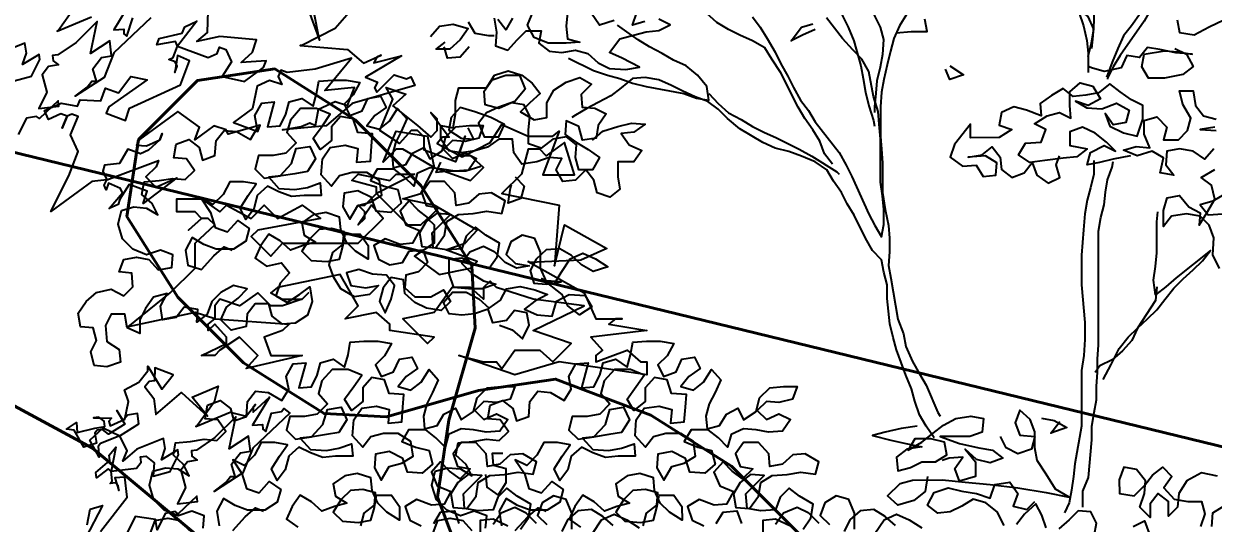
# Model space of a CAD drawing. Header units: millimetres. Extents: x 684983 to 685377, y 990360 to 990509.
# Drawn here: x 685068.158 to 685069.134, y 990444.596 to 990445.006 of the extents above; entities that cross this region are included whole.
import ezdxf

# ---------------------------------------------------------------- set-up
doc = ezdxf.new("R2010")
doc.units = ezdxf.units.MM
doc.header["$PDMODE"] = 35
doc.header["$PDSIZE"] = 0.2
doc.layers.add('BD', color=1, linetype='Continuous', lineweight=40)
doc.layers.add('GRID LEVELS', color=7, linetype='Continuous', lineweight=13)
for name, color, linetype in [('dim', 7, 'Continuous'), ('MAHAGONY', 7, 'Continuous'), ('SYMBOLS', 7, 'Continuous'), ('VENGA TREE', 7, 'Continuous')]:
    doc.layers.add(name, color=color, linetype=linetype)
doc.styles.add('DIM', font='ARIALN.TTF', dxfattribs={"width": 0.8, "height": 1})
doc.styles.get("Standard").update_dxf_attribs({"font": 'RomanS'})
doc.dimstyles.get("Standard").update_dxf_attribs({"dimtxt": 1, "dimasz": 0.18, "dimexe": 0.18, "dimexo": 0.0625, "dimgap": 0.09, "dimtad": 0, "dimrnd": 0.05, "dimzin": 0, "dimdsep": 46, "dimtxsty": 'DIM', "dimcen": 0.09, "dimse1": 1, "dimse2": 1, "dimsd1": 1, "dimsd2": 1, "dimadec": 0, "dimazin": 0, "dimtfac": 1, "dimtix": 1, "dimtofl": 0, "dimtmove": 2, "dimatfit": 3, "dimfxl": 0, "dimtolj": 1, "dimtzin": 0, "dimarcsym": 0})

# ---------------------------------------------------------------- blocks, each defined once
blk = doc.blocks.new('*D27')
at = {"layer": 'Defpoints', "color": 0, "transparency": 16777216}
for p in [(685056.3962, 990448.87212), (685056.142, 990447.83), (685075.24388, 990443.17057)]:
    blk.add_point(p, dxfattribs=at)
at = {"layer": 'dim', "color": 0, "transparency": 16777216, "insert": (685065.94714, 990446.54241), "char_height": 1, "attachment_point": 5, "rotation": 346.29181, "style": 'DIM'}
blk.add_mtext('\\A1;19.65', dxfattribs=at)
blk = doc.blocks.new('TREE30')
at = {"color": 3, "flags": 128}
for points in [[(0.1047, 2.5166), (0.1067, 2.5056), (0.1197, 2.5036), (0.1328, 2.5106), (0.1458, 2.5166)], [(-0.1415, 2.5054), (-0.1285, 2.5064), (-0.1145, 2.5064), (-0.1165, 2.5174)], [(-0.5498, 2.502), (-0.5418, 2.511), (-0.5298, 2.513), (-0.5168, 2.509), (-0.5238, 2.499), (-0.5328, 2.491), (-0.5448, 2.491), (-0.5368, 2.497)], [(-0.5158, 2.493), (-0.5238, 2.484), (-0.5348, 2.483), (-0.5378, 2.493)], [(-0.4076, 2.411), (-0.3986, 2.419), (-0.3856, 2.4231), (-0.3736, 2.4261), (-0.3616, 2.4251), (-0.3716, 2.4181), (-0.3826, 2.4171), (-0.3756, 2.4071), (-0.3646, 2.4021), (-0.3716, 2.392), (-0.3856, 2.392), (-0.3856, 2.379), (-0.3836, 2.368), (-0.3926, 2.361), (-0.4036, 2.365), (-0.4066, 2.376), (-0.4136, 2.385), (-0.4226, 2.376), (-0.4336, 2.375), (-0.4396, 2.385), (-0.4346, 2.395), (-0.4456, 2.396), (-0.4566, 2.392), (-0.4696, 2.39), (-0.4767, 2.4), (-0.4777, 2.412), (-0.4897, 2.412), (-0.4997, 2.4049), (-0.5107, 2.4019), (-0.5227, 2.3999), (-0.5337, 2.4019), (-0.5407, 2.4119), (-0.5407, 2.4239), (-0.5297, 2.4219), (-0.5277, 2.4339), (-0.5278, 2.4459), (-0.5248, 2.457), (-0.5007, 2.457), (-0.4937, 2.468), (-0.4817, 2.472), (-0.4697, 2.468), (-0.4607, 2.461), (-0.4537, 2.452), (-0.4627, 2.444), (-0.4707, 2.436), (-0.4587, 2.429), (-0.4477, 2.431), (-0.4477, 2.444), (-0.4417, 2.455), (-0.4307, 2.4621), (-0.4187, 2.4661), (-0.4087, 2.4601), (-0.4177, 2.4511), (-0.4167, 2.44), (-0.4056, 2.4391), (-0.3956, 2.4341), (-0.4026, 2.424), (-0.4046, 2.413), (-0.4166, 2.411), (-0.4196, 2.423), (-0.4307, 2.428), (-0.4316, 2.416), (-0.4216, 2.409), (-0.4116, 2.403), (-0.4016, 2.396), (-0.4076, 2.385), (-0.4196, 2.385), (-0.4226, 2.396), (-0.4216, 2.407), (-0.4306, 2.414), (-0.4426, 2.412), (-0.4526, 2.404), (-0.4637, 2.408), (-0.4637, 2.42), (-0.4627, 2.432), (-0.4677, 2.442), (-0.4787, 2.444), (-0.4897, 2.439), (-0.5017, 2.442), (-0.5027, 2.454), (-0.4957, 2.464), (-0.4837, 2.468), (-0.4717, 2.468), (-0.4667, 2.456), (-0.4757, 2.445), (-0.4897, 2.44), (-0.5007, 2.435), (-0.5077, 2.4259), (-0.5027, 2.4139), (-0.4897, 2.414), (-0.4847, 2.425), (-0.4967, 2.431), (-0.5107, 2.436), (-0.5237, 2.4399), (-0.5317, 2.4309), (-0.5337, 2.4199), (-0.5227, 2.4129), (-0.5117, 2.4119), (-0.5167, 2.4219)], [(-0.4892, 2.2488), (-0.4782, 2.2448), (-0.4692, 2.2368), (-0.4632, 2.2488), (-0.4652, 2.2598), (-0.4762, 2.2618), (-0.4832, 2.2528), (-0.4952, 2.2508), (-0.4992, 2.2628), (-0.5112, 2.2588), (-0.5223, 2.2577), (-0.5333, 2.2587), (-0.5383, 2.2687), (-0.5303, 2.2778), (-0.5183, 2.2778), (-0.5073, 2.2718), (-0.4982, 2.2638), (-0.4882, 2.2708), (-0.4832, 2.2808), (-0.4712, 2.2828), (-0.4582, 2.2798), (-0.4472, 2.2758), (-0.4582, 2.2698), (-0.4672, 2.2628), (-0.4562, 2.2578), (-0.4432, 2.2568), (-0.4392, 2.2698), (-0.4282, 2.2758), (-0.4142, 2.2749), (-0.4082, 2.2649), (-0.4192, 2.2578), (-0.4292, 2.2658), (-0.4342, 2.2758), (-0.4522, 2.2898), (-0.4412, 2.2848), (-0.4352, 2.2949), (-0.4272, 2.3069), (-0.4162, 2.3119), (-0.4052, 2.3069), (-0.3942, 2.2999), (-0.4072, 2.2959), (-0.4172, 2.3019), (-0.4262, 2.3099), (-0.4362, 2.3159), (-0.4482, 2.3149), (-0.4572, 2.3068), (-0.4622, 2.2968), (-0.4592, 2.2858), (-0.4482, 2.2848), (-0.4352, 2.2868), (-0.4482, 2.2878), (-0.4532, 2.2988), (-0.4532, 2.3129), (-0.4583, 2.3249), (-0.4693, 2.3279), (-0.4793, 2.3218), (-0.4833, 2.3108), (-0.4753, 2.3028), (-0.4632, 2.3008), (-0.4743, 2.2988), (-0.4843, 2.3038), (-0.4933, 2.3128), (-0.5033, 2.3178), (-0.5153, 2.3128), (-0.5223, 2.3028), (-0.5133, 2.2938), (-0.5033, 2.2878), (-0.4923, 2.2848), (-0.5043, 2.2808), (-0.5163, 2.2808), (-0.5293, 2.2818), (-0.5333, 2.2938), (-0.5333, 2.3068), (-0.5223, 2.3078), (-0.5093, 2.3018), (-0.4983, 2.2988), (-0.4913, 2.3088), (-0.4893, 2.3208), (-0.5013, 2.3278), (-0.5103, 2.3348), (-0.5183, 2.3268), (-0.5223, 2.3158), (-0.5353, 2.3148), (-0.5473, 2.3168), (-0.5483, 2.3298), (-0.5323, 2.3458), (-0.5444, 2.3468), (-0.5534, 2.3398), (-0.5594, 2.3298), (-0.5573, 2.3178), (-0.5453, 2.3168), (-0.5373, 2.3278), (-0.5353, 2.3398), (-0.5253, 2.3458), (-0.5123, 2.3468), (-0.5003, 2.3488), (-0.4873, 2.3469), (-0.4843, 2.3579), (-0.4963, 2.3649), (-0.5073, 2.3638), (-0.5163, 2.3558), (-0.5273, 2.3538), (-0.5284, 2.3648), (-0.5374, 2.3748), (-0.5504, 2.3748), (-0.5574, 2.3648), (-0.5534, 2.3538), (-0.5424, 2.3518), (-0.5514, 2.3428), (-0.5604, 2.3498), (-0.5684, 2.3578), (-0.5764, 2.3488), (-0.5714, 2.3368), (-0.5594, 2.3318), (-0.5654, 2.3208), (-0.5764, 2.3197), (-0.5894, 2.3247), (-0.5994, 2.3187), (-0.5954, 2.3067), (-0.5854, 2.3017), (-0.5743, 2.3037), (-0.5683, 2.3137), (-0.5563, 2.3148), (-0.5523, 2.3038), (-0.5603, 2.2957), (-0.5713, 2.2927), (-0.5723, 2.2817), (-0.5633, 2.2737), (-0.5493, 2.2737), (-0.5383, 2.2797), (-0.5323, 2.2697), (-0.5403, 2.2617), (-0.5533, 2.2637), (-0.5633, 2.2687), (-0.5723, 2.2767), (-0.5733, 2.2887), (-0.5843, 2.2907), (-0.5913, 2.2817), (-0.5943, 2.2697), (-0.5893, 2.2597), (-0.5843, 2.2717), (-0.5813, 2.2837), (-0.5883, 2.2927), (-0.6004, 2.2937), (-0.6124, 2.2977), (-0.6234, 2.2947), (-0.6194, 2.2837), (-0.6064, 2.2817), (-0.5953, 2.2837), (-0.6033, 2.2757), (-0.6164, 2.2737), (-0.6284, 2.2807), (-0.6344, 2.2907), (-0.6384, 2.3017), (-0.6354, 2.3127), (-0.6264, 2.3197), (-0.6254, 2.3307), (-0.6364, 2.3337), (-0.6474, 2.3327), (-0.6554, 2.3247), (-0.6624, 2.3137), (-0.6544, 2.3057), (-0.6404, 2.3047), (-0.6294, 2.3067), (-0.6264, 2.3177), (-0.6244, 2.3287), (-0.6114, 2.3287), (-0.6044, 2.3187), (-0.6044, 2.3067), (-0.6154, 2.3137), (-0.6234, 2.3217), (-0.6284, 2.3327), (-0.6294, 2.3437), (-0.6414, 2.3477), (-0.6524, 2.3457), (-0.6625, 2.3387), (-0.6604, 2.3277), (-0.6504, 2.3217), (-0.6614, 2.3187), (-0.6724, 2.3147), (-0.6815, 2.3227), (-0.6915, 2.3286), (-0.6985, 2.3186), (-0.7035, 2.3076), (-0.6934, 2.3006), (-0.6804, 2.3036), (-0.6734, 2.2946), (-0.6814, 2.2856), (-0.6854, 2.2746), (-0.6754, 2.2686), (-0.6644, 2.2756), (-0.6554, 2.2826), (-0.6534, 2.2696), (-0.6574, 2.2576), (-0.6684, 2.2506), (-0.6794, 2.2496), (-0.6884, 2.2566), (-0.6914, 2.2676), (-0.7034, 2.2676), (-0.7104, 2.2586), (-0.7114, 2.2476), (-0.7244, 2.2445), (-0.7334, 2.2535), (-0.7284, 2.2646), (-0.7184, 2.2726), (-0.7104, 2.2806), (-0.7225, 2.2836), (-0.7335, 2.2776), (-0.7415, 2.2696), (-0.7454, 2.2585), (-0.7544, 2.2515), (-0.7535, 2.2625), (-0.7655, 2.2645), (-0.7725, 2.2555), (-0.7845, 2.2535), (-0.7865, 2.2655), (-0.7805, 2.2765), (-0.7925, 2.2735), (-0.7995, 2.2635), (-0.8045, 2.2535), (-0.8045, 2.2415), (-0.8155, 2.2465), (-0.8175, 2.2585), (-0.8295, 2.2585), (-0.8345, 2.2485), (-0.8335, 2.2344), (-0.8225, 2.2274), (-0.8215, 2.2164), (-0.8335, 2.2124), (-0.8445, 2.2134), (-0.8475, 2.2254), (-0.8425, 2.2354), (-0.8455, 2.2464), (-0.8565, 2.2474), (-0.8585, 2.2594), (-0.8515, 2.2695), (-0.8425, 2.2775), (-0.8295, 2.2805), (-0.8185, 2.2745), (-0.8105, 2.2825), (-0.8115, 2.2945), (-0.8225, 2.2955), (-0.8186, 2.3065), (-0.8075, 2.3085), (-0.7965, 2.3065), (-0.7885, 2.2975), (-0.7765, 2.2995), (-0.7755, 2.3106), (-0.7865, 2.3146), (-0.7985, 2.3105), (-0.8106, 2.3155), (-0.8196, 2.3245), (-0.8236, 2.3375), (-0.8206, 2.3495), (-0.8096, 2.3526), (-0.7986, 2.3516), (-0.7886, 2.3456), (-0.7936, 2.3556), (-0.8026, 2.3636), (-0.8006, 2.3746), (-0.7876, 2.3756), (-0.7756, 2.3776), (-0.7646, 2.3766), (-0.7566, 2.3846), (-0.7636, 2.3946), (-0.7746, 2.3956), (-0.7726, 2.4076), (-0.7616, 2.4117), (-0.7526, 2.4047), (-0.7496, 2.3937), (-0.7386, 2.3977), (-0.7376, 2.4107), (-0.7306, 2.4197), (-0.7196, 2.4187), (-0.7076, 2.4117), (-0.7016, 2.4217), (-0.7036, 2.4327), (-0.6976, 2.4437), (-0.6866, 2.4448), (-0.6926, 2.4227), (-0.6815, 2.4237), (-0.6765, 2.4338), (-0.6736, 2.4448), (-0.6626, 2.4478), (-0.6525, 2.4408), (-0.6495, 2.4518), (-0.6476, 2.4628), (-0.6355, 2.4638), (-0.6235, 2.4638), (-0.6115, 2.4618), (-0.6175, 2.4508), (-0.6255, 2.4428), (-0.6205, 2.4328), (-0.6095, 2.4368), (-0.6045, 2.4478), (-0.5935, 2.4498), (-0.5885, 2.4398), (-0.5985, 2.4328), (-0.6055, 2.4238), (-0.5945, 2.4208), (-0.5855, 2.4278), (-0.5785, 2.4388), (-0.5705, 2.4298), (-0.5755, 2.4188), (-0.5804, 2.4088), (-0.5834, 2.3978), (-0.5824, 2.3868), (-0.5714, 2.3898), (-0.5654, 2.3998), (-0.5554, 2.4048), (-0.5504, 2.3948), (-0.5394, 2.4019), (-0.5364, 2.4139), (-0.5274, 2.4229), (-0.5154, 2.4239), (-0.5034, 2.4239), (-0.5074, 2.4129), (-0.5194, 2.4099), (-0.5304, 2.4109), (-0.5384, 2.4029), (-0.5304, 2.3949), (-0.5194, 2.3999), (-0.5094, 2.3949), (-0.5164, 2.3849), (-0.5284, 2.3838), (-0.5394, 2.3858), (-0.5504, 2.3868), (-0.5614, 2.3818), (-0.5644, 2.3708), (-0.5724, 2.3788), (-0.5814, 2.3858), (-0.5964, 2.3858), (-0.6024, 2.3758), (-0.5904, 2.3708), (-0.5784, 2.3678), (-0.5754, 2.3558), (-0.5844, 2.3478), (-0.5974, 2.3488), (-0.6014, 2.3608), (-0.6134, 2.3668), (-0.6254, 2.3647), (-0.6264, 2.3527), (-0.6204, 2.3417), (-0.6134, 2.3537), (-0.6024, 2.3568), (-0.5924, 2.3628), (-0.5944, 2.3758), (-0.6054, 2.3828), (-0.6185, 2.3828), (-0.6295, 2.3797), (-0.6365, 2.3707), (-0.6455, 2.3807), (-0.6445, 2.3947), (-0.6375, 2.4048), (-0.6245, 2.4068), (-0.6135, 2.4038), (-0.6145, 2.3918), (-0.6024, 2.3928), (-0.6015, 2.4058), (-0.6005, 2.4168), (-0.6135, 2.4178), (-0.6175, 2.4298), (-0.6285, 2.4318), (-0.6365, 2.4228), (-0.6365, 2.4108), (-0.6465, 2.4028), (-0.6525, 2.4128), (-0.6445, 2.4238), (-0.6375, 2.4338), (-0.6495, 2.4388), (-0.6635, 2.4388), (-0.6725, 2.4288), (-0.6755, 2.4177), (-0.6675, 2.4087), (-0.6765, 2.3997), (-0.6875, 2.3977), (-0.7005, 2.3977), (-0.7035, 2.3857), (-0.6955, 2.3777), (-0.6815, 2.3797), (-0.6715, 2.3907), (-0.6675, 2.4037), (-0.6555, 2.4057), (-0.6505, 2.3947), (-0.6575, 2.3837), (-0.6685, 2.3817), (-0.6805, 2.3797), (-0.6915, 2.3787), (-0.6825, 2.3687), (-0.6685, 2.3677), (-0.6575, 2.3697), (-0.6465, 2.3737), (-0.6455, 2.3627), (-0.6605, 2.3627), (-0.6715, 2.3617), (-0.6825, 2.3657), (-0.6925, 2.3707), (-0.7015, 2.3627), (-0.7045, 2.3507), (-0.7115, 2.3416), (-0.7165, 2.3516), (-0.7095, 2.3627), (-0.7025, 2.3727), (-0.7135, 2.3747), (-0.7255, 2.3747), (-0.7315, 2.3636), (-0.7405, 2.3546), (-0.7505, 2.3596), (-0.7425, 2.3476), (-0.7385, 2.3346), (-0.7275, 2.3306), (-0.7185, 2.3406), (-0.7085, 2.3336), (-0.7115, 2.3226), (-0.7225, 2.3156), (-0.7375, 2.3156), (-0.7485, 2.3196), (-0.7585, 2.3256), (-0.7645, 2.3146), (-0.7625, 2.3016), (-0.7505, 2.2976), (-0.7395, 2.3096), (-0.7305, 2.3176), (-0.7235, 2.3146)], [(0.0638, 2.3974), (0.0488, 2.3944), (0.0368, 2.3914), (0.0258, 2.3894), (0.0288, 2.4004), (0.0408, 2.4064), (0.0508, 2.4014), (0.0428, 2.4094), (0.0328, 2.4174), (0.0217, 2.4224), (0.0107, 2.4184), (0.0107, 2.4064), (0.0258, 2.4034), (0.0168, 2.3964), (0.0047, 2.3954), (-0.0113, 2.3934), (-0.0243, 2.3914), (-0.0343, 2.3984), (-0.0283, 2.4084), (-0.0143, 2.4094), (-0.0103, 2.4204), (-0.0203, 2.4254), (-0.0093, 2.4324), (0.0017, 2.4354), (0.0117, 2.4304), (0.0107, 2.4414), (0.0107, 2.4534), (0.0197, 2.4615), (0.0307, 2.4585), (0.0377, 2.4475), (0.0267, 2.4415), (0.0157, 2.4454), (0.0257, 2.4394), (0.0387, 2.4385), (0.0517, 2.4435), (0.0628, 2.4375), (0.0598, 2.4265), (0.0488, 2.4245), (0.0417, 2.4345), (0.0458, 2.4235), (0.0578, 2.4175), (0.0698, 2.4145), (0.0748, 2.4295), (0.0748, 2.4415), (0.0648, 2.4465), (0.0547, 2.4535), (0.0457, 2.4605), (0.0357, 2.4525), (0.0247, 2.4505), (0.0137, 2.4494), (0.0047, 2.4564), (-0.0053, 2.4504), (-0.0153, 2.4434), (-0.0143, 2.4324), (-0.0273, 2.4374), (-0.0383, 2.4404), (-0.0493, 2.4354), (-0.0513, 2.4244), (-0.0403, 2.4204), (-0.0513, 2.4134), (-0.0763, 2.4133), (-0.0763, 2.4253), (-0.0903, 2.4073), (-0.0943, 2.3963), (-0.0833, 2.3883), (-0.0713, 2.3893), (-0.0653, 2.3793), (-0.0543, 2.3803), (-0.0533, 2.3913), (-0.0633, 2.3973), (-0.0783, 2.3963), (-0.0663, 2.3983), (-0.0573, 2.4053), (-0.0503, 2.3963), (-0.0493, 2.3853), (-0.0403, 2.3783), (-0.0293, 2.3824), (-0.0223, 2.3914), (-0.0183, 2.3804), (-0.0082, 2.3734), (0.0018, 2.3784), (-0.0013, 2.3894), (0.0017, 2.3974)], [(0.142, 2.2984), (0.1359, 2.3104), (0.1369, 2.3255), (0.1329, 2.3365), (0.1249, 2.3445), (0.1129, 2.3464), (0.0999, 2.3444), (0.0929, 2.3354), (0.0929, 2.3494), (0.0959, 2.3604), (0.1069, 2.3625), (0.1149, 2.3525), (0.1249, 2.3475), (0.1239, 2.3365), (0.1309, 2.3475), (0.1379, 2.3595), (0.1349, 2.3715), (0.1259, 2.3785), (0.1379, 2.3855)], [(0.1509, 2.3665), (0.1359, 2.3575), (0.1249, 2.3545), (0.1319, 2.3455), (0.1449, 2.3465)], [(0.1369, 2.4035), (0.1289, 2.3945), (0.1188, 2.4015), (0.1068, 2.4035), (0.0958, 2.4015), (0.0948, 2.3895), (0.1018, 2.3805), (0.0898, 2.3825), (0.0928, 2.3955), (0.0828, 2.4015), (0.0698, 2.3975), (0.0578, 2.4024), (0.0688, 2.4055), (0.0808, 2.4045), (0.0758, 2.4165), (0.0758, 2.4285), (0.0868, 2.4315), (0.0958, 2.4225), (0.0928, 2.4115), (0.1058, 2.4115), (0.1138, 2.4195), (0.1168, 2.4305), (0.1098, 2.4425), (0.1068, 2.4545), (0.1188, 2.4545), (0.1208, 2.4415), (0.1278, 2.4325), (0.1388, 2.4295)], [(0.1378, 2.4225), (0.1248, 2.4205), (0.1388, 2.4195)], [(-0.5057, 2.3879), (-0.5187, 2.3839), (-0.5337, 2.3839), (-0.5447, 2.3829), (-0.5407, 2.3919)], [(-0.4756, 2.3789), (-0.4676, 2.3709), (-0.4706, 2.3599), (-0.4816, 2.3559), (-0.4796, 2.3689), (-0.4786, 2.3719)], [(-0.4077, 2.066), (-0.3997, 2.078), (-0.3887, 2.083), (-0.3777, 2.078), (-0.3667, 2.071)], [(-0.3897, 2.073), (-0.3987, 2.081), (-0.4087, 2.087), (-0.4207, 2.086), (-0.4297, 2.078), (-0.4347, 2.0679)], [(-0.4257, 2.0699), (-0.4257, 2.084), (-0.4308, 2.096), (-0.4418, 2.099), (-0.4518, 2.0929), (-0.4558, 2.0819), (-0.4477, 2.0739)], [(-0.4568, 2.0749), (-0.4658, 2.0839), (-0.4758, 2.0889), (-0.4878, 2.0839), (-0.4948, 2.0739)], [(-0.5058, 2.0649), (-0.5058, 2.0779), (-0.4948, 2.0789), (-0.4818, 2.0729)], [(-0.4708, 2.0699), (-0.4638, 2.0799), (-0.4618, 2.0919), (-0.4738, 2.0989), (-0.4828, 2.1059), (-0.4908, 2.0979), (-0.4948, 2.0869), (-0.5078, 2.0859), (-0.5198, 2.0879), (-0.5208, 2.1009), (-0.5048, 2.1169), (-0.5168, 2.1179), (-0.5258, 2.1109), (-0.5318, 2.1009), (-0.5298, 2.0889), (-0.5178, 2.0879), (-0.5098, 2.0989), (-0.5078, 2.1109), (-0.4978, 2.1169), (-0.4848, 2.1179), (-0.4728, 2.1199), (-0.4598, 2.118), (-0.4568, 2.129), (-0.4688, 2.136), (-0.4798, 2.135), (-0.4888, 2.1269), (-0.4998, 2.1249), (-0.5008, 2.1359), (-0.5099, 2.1459), (-0.5229, 2.1459), (-0.5299, 2.1359), (-0.5259, 2.1249), (-0.5148, 2.1229), (-0.5238, 2.1139), (-0.5329, 2.1209), (-0.5409, 2.1289), (-0.5489, 2.1199), (-0.5439, 2.1079), (-0.5318, 2.1029), (-0.5378, 2.0919), (-0.5488, 2.0909), (-0.5619, 2.0958), (-0.5719, 2.0898), (-0.5679, 2.0778), (-0.5578, 2.0728)], [(-0.5468, 2.0748), (-0.5408, 2.0849), (-0.5288, 2.0859), (-0.5248, 2.0749)], [(-0.6109, 2.0728), (-0.6079, 2.0838), (-0.5989, 2.0908), (-0.5979, 2.1018), (-0.6089, 2.1048), (-0.6199, 2.1038), (-0.6279, 2.0958), (-0.6349, 2.0848), (-0.6269, 2.0768), (-0.6129, 2.0758), (-0.6019, 2.0778), (-0.5989, 2.0888), (-0.5969, 2.0998), (-0.5839, 2.0998), (-0.5769, 2.0898), (-0.5769, 2.0778), (-0.5879, 2.0848), (-0.5959, 2.0928), (-0.6009, 2.1038), (-0.6019, 2.1148), (-0.6139, 2.1188), (-0.6249, 2.1168), (-0.6349, 2.1098), (-0.6329, 2.0988), (-0.6229, 2.0928), (-0.6339, 2.0898), (-0.6449, 2.0858), (-0.6539, 2.0938), (-0.664, 2.0998), (-0.671, 2.0897), (-0.6759, 2.0787), (-0.6659, 2.0717)], [(-0.795, 2.0666), (-0.791, 2.0776), (-0.78, 2.0796), (-0.769, 2.0776), (-0.761, 2.0686)], [(-0.749, 2.0707), (-0.748, 2.0817), (-0.759, 2.0857), (-0.771, 2.0816), (-0.783, 2.0866), (-0.7921, 2.0956), (-0.7961, 2.1086), (-0.7931, 2.1207), (-0.7821, 2.1237), (-0.7711, 2.1227), (-0.7611, 2.1167), (-0.7661, 2.1267), (-0.7751, 2.1347), (-0.7731, 2.1457), (-0.7601, 2.1467), (-0.7481, 2.1487), (-0.7371, 2.1477), (-0.7291, 2.1557), (-0.7361, 2.1657), (-0.7471, 2.1667), (-0.7451, 2.1787), (-0.7341, 2.1828), (-0.7251, 2.1758), (-0.7221, 2.1648), (-0.7111, 2.1688), (-0.7101, 2.1818), (-0.7031, 2.1908), (-0.6921, 2.1898), (-0.68, 2.1828), (-0.674, 2.1928), (-0.6761, 2.2038), (-0.6701, 2.2148), (-0.6591, 2.2159), (-0.665, 2.1938), (-0.654, 2.1948), (-0.649, 2.2049), (-0.646, 2.2159), (-0.635, 2.2189), (-0.625, 2.2119), (-0.622, 2.2229), (-0.62, 2.2339), (-0.608, 2.2349), (-0.596, 2.2349), (-0.584, 2.2329), (-0.59, 2.2219), (-0.598, 2.2139), (-0.593, 2.2039), (-0.582, 2.2079), (-0.577, 2.2189), (-0.566, 2.2209), (-0.561, 2.2109), (-0.571, 2.2039), (-0.578, 2.1949), (-0.567, 2.1919), (-0.558, 2.1989), (-0.551, 2.21), (-0.5429, 2.201), (-0.5479, 2.1899), (-0.5529, 2.1799), (-0.5559, 2.1689), (-0.5549, 2.1579), (-0.5439, 2.1609), (-0.5379, 2.1709), (-0.5279, 2.1759), (-0.5229, 2.1659), (-0.5119, 2.173), (-0.5089, 2.185), (-0.4999, 2.194), (-0.4879, 2.195), (-0.4759, 2.195), (-0.4799, 2.184), (-0.4919, 2.181), (-0.5029, 2.182), (-0.5109, 2.174), (-0.5029, 2.166), (-0.4919, 2.171), (-0.4819, 2.166), (-0.4889, 2.156), (-0.5009, 2.155), (-0.5119, 2.1569), (-0.5229, 2.1579), (-0.5339, 2.1529), (-0.5369, 2.1419), (-0.5449, 2.1499), (-0.5539, 2.1569), (-0.5689, 2.1569), (-0.5749, 2.1469), (-0.5629, 2.1419), (-0.5509, 2.1389), (-0.5479, 2.1269), (-0.5569, 2.1189), (-0.5699, 2.1199), (-0.5739, 2.1319), (-0.5859, 2.1379), (-0.5979, 2.1358), (-0.5989, 2.1238), (-0.5929, 2.1128), (-0.5859, 2.1248), (-0.5749, 2.1279), (-0.5649, 2.1339), (-0.5669, 2.1469), (-0.5779, 2.1539), (-0.5909, 2.1539), (-0.6019, 2.1509), (-0.6089, 2.1418), (-0.618, 2.1518), (-0.617, 2.1659), (-0.61, 2.1759), (-0.597, 2.1779), (-0.586, 2.1749), (-0.5869, 2.1629), (-0.5749, 2.1639), (-0.5739, 2.1769), (-0.573, 2.1879), (-0.586, 2.1889), (-0.59, 2.2009), (-0.601, 2.2029), (-0.609, 2.1939), (-0.609, 2.1819), (-0.619, 2.1739), (-0.625, 2.1839), (-0.617, 2.1949), (-0.61, 2.2049), (-0.622, 2.2099), (-0.636, 2.2099), (-0.645, 2.1999), (-0.648, 2.1888), (-0.64, 2.1798), (-0.649, 2.1708), (-0.66, 2.1688), (-0.673, 2.1688), (-0.676, 2.1568), (-0.668, 2.1488), (-0.654, 2.1508), (-0.644, 2.1618), (-0.64, 2.1748), (-0.628, 2.1769), (-0.623, 2.1658), (-0.63, 2.1548), (-0.641, 2.1528), (-0.653, 2.1508), (-0.664, 2.1498), (-0.655, 2.1398), (-0.641, 2.1388), (-0.63, 2.1408), (-0.619, 2.1448), (-0.6179, 2.1338), (-0.633, 2.1338), (-0.644, 2.1328), (-0.655, 2.1368), (-0.665, 2.1418), (-0.674, 2.1338), (-0.677, 2.1218), (-0.684, 2.1127), (-0.689, 2.1228), (-0.682, 2.1338), (-0.675, 2.1438), (-0.686, 2.1458), (-0.698, 2.1458), (-0.704, 2.1347), (-0.713, 2.1257), (-0.723, 2.1307), (-0.715, 2.1187), (-0.711, 2.1057), (-0.7, 2.1017), (-0.691, 2.1117), (-0.681, 2.1047), (-0.684, 2.0937), (-0.695, 2.0867), (-0.71, 2.0867), (-0.721, 2.0907), (-0.731, 2.0967), (-0.737, 2.0857), (-0.735, 2.0727)], [(-0.723, 2.0687), (-0.712, 2.0807), (-0.703, 2.0887), (-0.696, 2.0857)], [(-0.1601, 2.066), (-0.1521, 2.078), (-0.1411, 2.083), (-0.1301, 2.078), (-0.1191, 2.071)], [(-0.1421, 2.073), (-0.1511, 2.081), (-0.1611, 2.087), (-0.1731, 2.086), (-0.1821, 2.078), (-0.1871, 2.0679)], [(-0.1781, 2.0699), (-0.1781, 2.084), (-0.1831, 2.096), (-0.1942, 2.099), (-0.2042, 2.0929), (-0.2081, 2.0819), (-0.2001, 2.0739)], [(-0.2091, 2.0749), (-0.2182, 2.0839), (-0.2282, 2.0889), (-0.2402, 2.0839), (-0.2472, 2.0739)], [(-0.2582, 2.0649), (-0.2582, 2.0779), (-0.2472, 2.0789), (-0.2342, 2.0729)], [(-0.2231, 2.0699), (-0.2162, 2.0799), (-0.2142, 2.0919), (-0.2262, 2.0989), (-0.2352, 2.1059), (-0.2432, 2.0979), (-0.2472, 2.0869), (-0.2602, 2.0859), (-0.2722, 2.0879), (-0.2732, 2.1009), (-0.2572, 2.1169), (-0.2692, 2.1179), (-0.2782, 2.1109), (-0.2842, 2.1009), (-0.2822, 2.0889), (-0.2702, 2.0879), (-0.2622, 2.0989), (-0.2602, 2.1109), (-0.2502, 2.1169), (-0.2372, 2.1179), (-0.2252, 2.1199), (-0.2122, 2.118), (-0.2092, 2.129), (-0.2212, 2.136), (-0.2322, 2.135), (-0.2412, 2.1269), (-0.2522, 2.1249), (-0.2532, 2.1359), (-0.2623, 2.1459), (-0.2753, 2.1459), (-0.2823, 2.1359), (-0.2782, 2.1249), (-0.2672, 2.1229), (-0.2762, 2.1139), (-0.2852, 2.1209), (-0.2933, 2.1289), (-0.3013, 2.1199), (-0.2962, 2.1079), (-0.2842, 2.1029), (-0.2902, 2.0919), (-0.3012, 2.0909), (-0.3142, 2.0958), (-0.3243, 2.0898), (-0.3202, 2.0778), (-0.3102, 2.0728)], [(-0.2992, 2.0748), (-0.2932, 2.0849), (-0.2812, 2.0859), (-0.2772, 2.0749)], [(-0.3633, 2.0728), (-0.3603, 2.0838), (-0.3513, 2.0908), (-0.3503, 2.1018), (-0.3613, 2.1048), (-0.3723, 2.1038), (-0.3803, 2.0958), (-0.3873, 2.0848), (-0.3793, 2.0768), (-0.3653, 2.0758), (-0.3543, 2.0778), (-0.3513, 2.0888), (-0.3493, 2.0998), (-0.3363, 2.0998), (-0.3293, 2.0898), (-0.3292, 2.0778), (-0.3403, 2.0848), (-0.3483, 2.0928), (-0.3533, 2.1038), (-0.3543, 2.1148), (-0.3663, 2.1188), (-0.3773, 2.1168), (-0.3873, 2.1098), (-0.3853, 2.0988), (-0.3753, 2.0928), (-0.3863, 2.0898), (-0.3973, 2.0858), (-0.4063, 2.0938), (-0.4163, 2.0998), (-0.4233, 2.0897), (-0.4283, 2.0787), (-0.4183, 2.0717)], [(-0.5474, 2.0666), (-0.5434, 2.0776), (-0.5324, 2.0796), (-0.5214, 2.0776), (-0.5134, 2.0686)], [(-0.5014, 2.0707), (-0.5004, 2.0817), (-0.5114, 2.0857), (-0.5234, 2.0816), (-0.5354, 2.0866), (-0.5444, 2.0956), (-0.5485, 2.1086), (-0.5455, 2.1207), (-0.5345, 2.1237), (-0.5235, 2.1227), (-0.5134, 2.1167), (-0.5185, 2.1267), (-0.5275, 2.1347), (-0.5255, 2.1457), (-0.5125, 2.1467), (-0.5005, 2.1487), (-0.4894, 2.1477), (-0.4814, 2.1557), (-0.4885, 2.1657), (-0.4995, 2.1667), (-0.4975, 2.1787), (-0.4865, 2.1828), (-0.4775, 2.1758), (-0.4744, 2.1648), (-0.4634, 2.1688), (-0.4625, 2.1818), (-0.4555, 2.1908), (-0.4444, 2.1898), (-0.4324, 2.1828), (-0.4264, 2.1928), (-0.4284, 2.2038), (-0.4224, 2.2148), (-0.4114, 2.2159), (-0.4174, 2.1938), (-0.4064, 2.1948), (-0.4014, 2.2049), (-0.3984, 2.2159), (-0.3874, 2.2189), (-0.3774, 2.2119), (-0.3744, 2.2229), (-0.3724, 2.2339), (-0.3604, 2.2349), (-0.3484, 2.2349), (-0.3364, 2.2329), (-0.3424, 2.2219), (-0.3504, 2.2139), (-0.3454, 2.2039), (-0.3344, 2.2079), (-0.3294, 2.2189), (-0.3184, 2.2209), (-0.3134, 2.2109), (-0.3234, 2.2039), (-0.3304, 2.1949), (-0.3193, 2.1919), (-0.3103, 2.1989), (-0.3033, 2.21), (-0.2953, 2.201), (-0.3003, 2.1899), (-0.3053, 2.1799), (-0.3083, 2.1689), (-0.3073, 2.1579), (-0.2963, 2.1609), (-0.2903, 2.1709), (-0.2803, 2.1759), (-0.2753, 2.1659), (-0.2643, 2.173), (-0.2613, 2.185), (-0.2523, 2.194), (-0.2403, 2.195), (-0.2283, 2.195), (-0.2323, 2.184), (-0.2443, 2.181), (-0.2553, 2.182), (-0.2633, 2.174), (-0.2553, 2.166), (-0.2443, 2.171), (-0.2342, 2.166), (-0.2412, 2.156), (-0.2533, 2.155), (-0.2643, 2.1569), (-0.2753, 2.1579), (-0.2863, 2.1529), (-0.2893, 2.1419), (-0.2973, 2.1499), (-0.3063, 2.1569), (-0.3213, 2.1569), (-0.3273, 2.1469), (-0.3153, 2.1419), (-0.3033, 2.1389), (-0.3003, 2.1269), (-0.3093, 2.1189), (-0.3223, 2.1199), (-0.3263, 2.1319), (-0.3383, 2.1379), (-0.3503, 2.1358), (-0.3513, 2.1238), (-0.3453, 2.1128), (-0.3383, 2.1248), (-0.3273, 2.1279), (-0.3173, 2.1339), (-0.3193, 2.1469), (-0.3303, 2.1539), (-0.3433, 2.1539), (-0.3543, 2.1509), (-0.3613, 2.1418), (-0.3703, 2.1518), (-0.3694, 2.1659), (-0.3624, 2.1759), (-0.3494, 2.1779), (-0.3383, 2.1749), (-0.3393, 2.1629), (-0.3273, 2.1639), (-0.3263, 2.1769), (-0.3253, 2.1879), (-0.3384, 2.1889), (-0.3424, 2.2009), (-0.3534, 2.2029), (-0.3614, 2.1939), (-0.3614, 2.1819), (-0.3714, 2.1739), (-0.3774, 2.1839), (-0.3694, 2.1949), (-0.3624, 2.2049), (-0.3744, 2.2099), (-0.3884, 2.2099), (-0.3974, 2.1999), (-0.4004, 2.1888), (-0.3924, 2.1798), (-0.4014, 2.1708), (-0.4124, 2.1688), (-0.4254, 2.1688), (-0.4284, 2.1568), (-0.4204, 2.1488), (-0.4064, 2.1508), (-0.3964, 2.1618), (-0.3924, 2.1748), (-0.3804, 2.1769), (-0.3754, 2.1658), (-0.3824, 2.1548), (-0.3934, 2.1528), (-0.4054, 2.1508), (-0.4164, 2.1498), (-0.4074, 2.1398), (-0.3934, 2.1388), (-0.3823, 2.1408), (-0.3713, 2.1448), (-0.3703, 2.1338), (-0.3853, 2.1338), (-0.3964, 2.1328), (-0.4074, 2.1368), (-0.4174, 2.1418), (-0.4264, 2.1338), (-0.4294, 2.1218), (-0.4364, 2.1127), (-0.4414, 2.1228), (-0.4344, 2.1338), (-0.4274, 2.1438), (-0.4384, 2.1458), (-0.4504, 2.1458), (-0.4564, 2.1347), (-0.4654, 2.1257), (-0.4754, 2.1307), (-0.4674, 2.1187), (-0.4634, 2.1057), (-0.4524, 2.1017), (-0.4434, 2.1117), (-0.4334, 2.1047), (-0.4364, 2.0937), (-0.4474, 2.0867), (-0.4624, 2.0867), (-0.4734, 2.0907), (-0.4834, 2.0967), (-0.4894, 2.0857), (-0.4874, 2.0727)], [(-0.4754, 2.0687), (-0.4644, 2.0807), (-0.4554, 2.0887), (-0.4484, 2.0857)], [(-0.1231, 2.1601), (-0.1372, 2.1581), (-0.1512, 2.155), (-0.1622, 2.152), (-0.1462, 2.148), (-0.1331, 2.1451), (-0.1191, 2.1421), (-0.1321, 2.1401), (-0.1411, 2.133), (-0.1401, 2.121), (-0.1291, 2.124), (-0.1191, 2.1291), (-0.1071, 2.1291), (-0.0971, 2.1351), (-0.0991, 2.1461), (-0.1111, 2.1491), (-0.1251, 2.1491), (-0.1311, 2.1391), (-0.1191, 2.1461), (-0.1091, 2.1541), (-0.1001, 2.1611), (-0.0891, 2.1671), (-0.0761, 2.1691), (-0.0651, 2.1671), (-0.0661, 2.1551), (-0.0771, 2.1511), (-0.1031, 2.1511), (-0.0861, 2.1451), (-0.0691, 2.1411), (-0.0571, 2.1391), (-0.0481, 2.1321), (-0.0591, 2.1281), (-0.0711, 2.1311), (-0.0811, 2.1401), (-0.0721, 2.1291), (-0.0721, 2.1161), (-0.0861, 2.1121), (-0.0901, 2.1231), (-0.0831, 2.1331), (-0.0951, 2.1321), (-0.1011, 2.1301)], [(-0.5014, 2.1177), (-0.5004, 2.1067), (-0.4904, 2.0997), (-0.4834, 2.1107), (-0.4834, 2.1227), (-0.4944, 2.1257), (-0.4954, 2.1367), (-0.4864, 2.1367)], [(0.0321, 2.0641), (0.0341, 2.0751), (0.0291, 2.0852), (0.018, 2.0861), (0.01, 2.0781), (0.001, 2.0701)], [(-0.01, 2.0711), (-0.014, 2.0821), (-0.019, 2.0921), (-0.029, 2.0831), (-0.036, 2.0741)], [(0.0661, 2.0722), (0.0761, 2.0772), (0.0801, 2.0662)], [(0.1352, 2.0722), (0.1361, 2.0842), (0.1461, 2.0903)], [(0.1401, 2.1163), (0.1261, 2.1193), (0.1131, 2.1123), (0.1061, 2.1012), (0.1051, 2.0892), (0.0971, 2.0812), (0.0971, 2.0942), (0.0881, 2.1012), (0.0811, 2.0922), (0.0811, 2.0802), (0.0721, 2.0892), (0.0761, 2.1012), (0.0771, 2.1122), (0.0691, 2.1222), (0.058, 2.1242), (0.054, 2.1132), (0.0541, 2.1012), (0.0671, 2.0992), (0.0761, 2.1082), (0.0831, 2.1172), (0.0921, 2.1242), (0.1001, 2.1162), (0.0931, 2.1062), (0.1021, 2.0962), (0.1141, 2.0942), (0.1261, 2.0942), (0.1291, 2.0832), (0.1251, 2.0722)], [(-0.047, 2.0731), (-0.053, 2.0851), (-0.063, 2.0931), (-0.074, 2.0961), (-0.084, 2.0901), (-0.0941, 2.085), (-0.1051, 2.084), (-0.1141, 2.091), (-0.1081, 2.102), (-0.0961, 2.1061), (-0.0841, 2.1031), (-0.071, 2.1011), (-0.059, 2.0971), (-0.055, 2.1091), (-0.042, 2.1111), (-0.035, 2.1011), (-0.039, 2.0901), (-0.027, 2.0871), (-0.02, 2.0941)]]:
    blk.add_lwpolyline(points, dxfattribs=at)
at = {"color": 15, "flags": 128}
for points in [[(-0.2676, 2.5192), (-0.2606, 2.5102), (-0.2546, 2.5002), (-0.2476, 2.4882), (-0.2425, 2.4782), (-0.2365, 2.4672), (-0.2315, 2.4572), (-0.2255, 2.4462), (-0.2185, 2.4372), (-0.2125, 2.4272), (-0.1914, 2.4002), (-0.1854, 2.3892), (-0.1804, 2.3792), (-0.1654, 2.3462), (-0.1603, 2.3362), (-0.1543, 2.3262), (-0.1523, 2.3372), (-0.1523, 2.3502), (-0.1534, 2.3622), (-0.1554, 2.3742), (-0.1554, 2.4123), (-0.1564, 2.4253), (-0.1574, 2.4363), (-0.1614, 2.4493), (-0.1655, 2.4713), (-0.1715, 2.4823), (-0.1795, 2.4903), (-0.1885, 2.5003), (-0.2025, 2.5183)], [(0.0236, 2.5976), (0.0236, 2.5856), (0.0176, 2.5706), (0.0116, 2.5585), (0.0126, 2.5465), (0.0156, 2.5355), (0.0186, 2.5235), (0.0227, 2.5115), (0.0257, 2.4985), (0.0267, 2.4875), (0.0267, 2.4705)], [(-0.1986, 2.5664), (-0.1946, 2.5543), (-0.1936, 2.5423), (-0.1925, 2.5313), (-0.1885, 2.5203), (-0.1835, 2.5103), (-0.1785, 2.4983), (-0.1725, 2.4763), (-0.1705, 2.4653), (-0.1685, 2.4533), (-0.1654, 2.4413), (-0.1614, 2.4283), (-0.1604, 2.4233)], [(0.0267, 2.4845), (0.0297, 2.4965), (0.0317, 2.5085), (0.0267, 2.5195), (0.0156, 2.5285), (-0.0144, 2.5495), (-0.0224, 2.5615), (-0.0264, 2.5685)], [(0.0436, 2.5666), (0.0346, 2.5395), (0.0316, 2.5285), (0.0317, 2.5155), (0.0307, 2.5025), (0.0297, 2.4915)], [(-0.1974, 2.3902), (-0.2044, 2.3992), (-0.2084, 2.4102), (-0.2145, 2.4202), (-0.2215, 2.4302), (-0.2275, 2.4402), (-0.2425, 2.4702), (-0.2505, 2.4822), (-0.2566, 2.4922), (-0.2676, 2.4982), (-0.2786, 2.5032), (-0.2886, 2.5082), (-0.2986, 2.5142), (-0.3076, 2.5222), (-0.3156, 2.5302), (-0.3247, 2.5382), (-0.3357, 2.5472), (-0.3447, 2.5562), (-0.3487, 2.5622)], [(0.0997, 2.5536), (0.0887, 2.5456), (0.0797, 2.5336), (0.0727, 2.5226), (0.0647, 2.5115), (0.0577, 2.5025), (0.0527, 2.4915), (0.0477, 2.4795), (0.0437, 2.4685), (0.0427, 2.4665)], [(0.0997, 2.5496), (0.0897, 2.5376), (0.0827, 2.5276), (0.0757, 2.5156), (0.0547, 2.4855), (0.0487, 2.4755), (0.0437, 2.4655), (0.0437, 2.4645)], [(-0.1675, 2.5424), (-0.1635, 2.5314), (-0.1605, 2.5203), (-0.1555, 2.5103), (-0.1525, 2.4993), (-0.1535, 2.4863), (-0.1555, 2.4753), (-0.1585, 2.4633), (-0.1594, 2.4523), (-0.1604, 2.4403), (-0.1604, 2.4353)], [(-0.1325, 2.5214), (-0.1385, 2.5114), (-0.1435, 2.5003), (-0.1465, 2.4893), (-0.1495, 2.4773), (-0.1524, 2.4643), (-0.1544, 2.4533), (-0.1554, 2.4403), (-0.1554, 2.4143), (-0.1544, 2.4033), (-0.1534, 2.3912), (-0.1534, 2.3652), (-0.1513, 2.3502), (-0.1483, 2.3362), (-0.1473, 2.3252), (-0.1473, 2.3132), (-0.1483, 2.3012), (-0.1463, 2.2902), (-0.1402, 2.2541), (-0.1352, 2.2411), (-0.1332, 2.2301), (-0.1272, 2.2171), (-0.1212, 2.2061), (-0.1152, 2.1961), (-0.1051, 2.1721), (-0.1031, 2.1691)], [(-0.4287, 2.4831), (-0.4067, 2.4721), (-0.3947, 2.4681), (-0.3836, 2.4651), (-0.3726, 2.4611), (-0.3606, 2.4581), (-0.3276, 2.4521), (-0.3166, 2.4481), (-0.3056, 2.4462), (-0.3076, 2.4582), (-0.3156, 2.4682), (-0.3256, 2.4762), (-0.3366, 2.4812), (-0.3466, 2.4871), (-0.3576, 2.4931), (-0.3677, 2.4991), (-0.3777, 2.5061), (-0.3857, 2.5121)], [(0.1027, 2.4916), (0.1128, 2.4866), (0.1188, 2.4756), (0.1098, 2.4686), (0.0938, 2.4655), (0.0797, 2.4655), (0.0737, 2.4755), (0.0757, 2.4865), (0.0937, 2.4896), (0.1057, 2.4886), (0.1178, 2.4866), (0.1037, 2.4876), (0.0897, 2.4906), (0.0787, 2.4925), (0.0717, 2.4835), (0.0607, 2.4855), (0.0557, 2.4745), (0.0407, 2.4715), (0.0297, 2.4745), (0.0277, 2.4755)], [(-0.1081, 2.1501), (-0.1151, 2.1601), (-0.1212, 2.1701), (-0.1252, 2.1821), (-0.1282, 2.1931), (-0.1332, 2.2051), (-0.1412, 2.2271), (-0.1442, 2.2381), (-0.1472, 2.2501), (-0.1493, 2.2721), (-0.1493, 2.2842), (-0.1523, 2.2952), (-0.1543, 2.3062), (-0.1623, 2.3142), (-0.1683, 2.3252), (-0.1784, 2.3452), (-0.1844, 2.3552), (-0.1894, 2.3652), (-0.1964, 2.3752), (-0.2024, 2.3852), (-0.2124, 2.3922), (-0.2244, 2.3972), (-0.2355, 2.4012), (-0.2475, 2.4042), (-0.2585, 2.4092), (-0.2785, 2.4212), (-0.2895, 2.4302), (-0.2975, 2.4382), (-0.3066, 2.4451), (-0.3176, 2.4491), (-0.3286, 2.4541), (-0.3386, 2.4591), (-0.3496, 2.4641), (-0.3616, 2.4661), (-0.3726, 2.4651), (-0.3826, 2.4571), (-0.3916, 2.4501), (-0.4026, 2.4441), (-0.4126, 2.439), (-0.4226, 2.433), (-0.4257, 2.431)], [(-0.3056, 2.4522), (-0.2976, 2.4432), (-0.2885, 2.4352), (-0.2775, 2.4292), (-0.2675, 2.4232), (-0.2575, 2.4182), (-0.2465, 2.4132), (-0.2265, 2.4032), (-0.2154, 2.3972), (-0.1934, 2.3832), (-0.1914, 2.3812)], [(0.0318, 2.3934), (0.0318, 2.3814), (0.0288, 2.3694), (0.0258, 2.3584), (0.0238, 2.3464), (0.0228, 2.3324), (0.0208, 2.3103), (0.0209, 2.2843), (0.0239, 2.2513), (0.0239, 2.2363), (0.0229, 2.2223), (0.0209, 2.2092), (0.021, 2.1602), (0.015, 2.1272), (0.014, 2.1162), (0.012, 2.1042), (0.01, 2.0931), (0.006, 2.0841)], [(0.022, 2.0891), (0.022, 2.1032), (0.027, 2.1152), (0.03, 2.1482), (0.03, 2.1602), (0.032, 2.1722), (0.034, 2.1832), (0.034, 2.1952), (0.0349, 2.2073), (0.0349, 2.2193), (0.0359, 2.2313), (0.0358, 2.3314), (0.0378, 2.3434), (0.0408, 2.3544), (0.0418, 2.3654), (0.0438, 2.3764), (0.0478, 2.3874), (0.0488, 2.3924)], [(0.04, 2.2013), (0.0469, 2.2143), (0.0539, 2.2283), (0.0619, 2.2383), (0.0699, 2.2463), (0.0789, 2.2543), (0.0869, 2.2624), (0.0939, 2.2714), (0.1019, 2.2814), (0.1099, 2.2894), (0.1189, 2.2974), (0.1269, 2.3054), (0.1339, 2.3144), (0.1039, 2.2904), (0.0949, 2.2824), (0.0859, 2.2754), (0.0839, 2.2884), (0.0859, 2.3004), (0.0869, 2.3124), (0.0869, 2.3394), (0.0879, 2.3484)], [(0.0869, 2.2824), (0.0859, 2.2704), (0.0699, 2.2463), (0.0649, 2.2353), (0.0569, 2.2263), (0.0479, 2.2183), (0.0369, 2.2133), (0.0329, 2.2073)]]:
    blk.add_lwpolyline(points, dxfattribs=at)
at = {"color": 105, "flags": 128}
for points in [[(-0.4938, 2.518), (-0.4918, 2.506), (-0.4928, 2.494), (-0.4818, 2.49), (-0.4738, 2.499), (-0.4658, 2.5071), (-0.4527, 2.5071), (-0.4547, 2.4961), (-0.4457, 2.4891), (-0.4347, 2.4881), (-0.4227, 2.4901), (-0.4117, 2.4871), (-0.4027, 2.4791), (-0.3927, 2.4741), (-0.3786, 2.4731), (-0.3666, 2.4751), (-0.3817, 2.4831), (-0.3927, 2.4881), (-0.3837, 2.5001), (-0.3717, 2.5031), (-0.3607, 2.5062), (-0.3497, 2.5072), (-0.3397, 2.5122), (-0.3497, 2.5172)], [(-0.3617, 2.5152), (-0.3727, 2.5121), (-0.3687, 2.5232)], [(-0.3887, 2.5161), (-0.4017, 2.5121), (-0.4087, 2.5221)], [(-0.4297, 2.5231), (-0.4307, 2.5111), (-0.4297, 2.5001), (-0.4187, 2.4971), (-0.4307, 2.4961), (-0.4467, 2.4961), (-0.4587, 2.5011), (-0.4648, 2.5121), (-0.4598, 2.5241)], [(-0.4778, 2.5181), (-0.4838, 2.508), (-0.4908, 2.517)], [(-0.5168, 2.515), (-0.5108, 2.505), (-0.4988, 2.503), (-0.4938, 2.503)]]:
    blk.add_lwpolyline(points, dxfattribs=at)
at = {"flags": 128}
for points in [[(-0.2125, 2.5083), (-0.2235, 2.5033), (-0.2335, 2.4983), (-0.2246, 2.5103), (-0.2145, 2.5133)], [(-0.0944, 2.4764), (-0.0824, 2.4684), (-0.0944, 2.4644), (-0.0984, 2.4734)]]:
    blk.add_lwpolyline(points, dxfattribs=at)
at = {"color": 86, "flags": 128}
for points in [[(-0.1271, 2.113), (-0.1011, 2.1131), (-0.0811, 2.1111), (-0.059, 2.1091), (-0.035, 2.1061), (-0.01, 2.1021), (0.01, 2.0981), (-0.002, 2.1051), (-0.01, 2.1181), (-0.018, 2.1301), (-0.02, 2.1412), (-0.0201, 2.1552), (-0.0241, 2.1662), (-0.0331, 2.1742), (-0.0371, 2.1632), (-0.0331, 2.1522), (-0.0201, 2.1512), (-0.023, 2.1402), (-0.035, 2.1361), (-0.0451, 2.1411), (-0.0501, 2.1511)], [(-0.0141, 2.1672), (-0.003, 2.1652), (0.008, 2.1592), (-0.006, 2.1542), (0.001, 2.1632), (0.002, 2.1642)], [(-0.1141, 2.116), (-0.1161, 2.103), (-0.1261, 2.095), (-0.1401, 2.091), (-0.1491, 2.099), (-0.1381, 2.11), (-0.1271, 2.113)]]:
    blk.add_lwpolyline(points, dxfattribs=at)
blk = doc.blocks.new('A$C7BFB01F8')
at = {"layer": 'SYMBOLS', "color": 99}
for points in [[(3.1514, 2.26), (3.1703, 2.208), (3.1631, 2.2456)], [(3.207, 2.2421), (3.1898, 2.2226), (3.1485, 2.2015), (3.1467, 2.2016), (3.2049, 2.1968), (3.2245, 2.1796), (3.2462, 2.1895), (3.2407, 2.187), (3.2373, 2.1802), (3.2711, 2.189), (3.2271, 2.1626), (3.2417, 2.1562), (3.2382, 2.1493), (3.2407, 2.1439), (3.2622, 2.1655), (3.2775, 2.1606), (3.2829, 2.163), (3.2878, 2.1522), (3.2104, 2.1301), (3.1785, 2.1026), (3.1247, 2.0977), (3.1477, 2.1016), (3.1585, 2.1065), (3.1653, 2.1032), (3.1692, 2.1232), (3.1898, 2.1326), (3.205, 2.1277), (3.2133, 2.1498), (3.177, 2.1463), (3.2098, 2.1861), (3.1652, 2.1722), (3.1305, 2.1682), (3.1227, 2.1712), (3.1197, 2.1633), (3.1241, 2.1536), (3.1089, 2.1584), (3.0937, 2.1515), (3.088, 2.1241), (3.0645, 2.1069), (3.0944, 2.0957), (3.0973, 2.1036), (3.0581, 2.0923), (3.0556, 2.0977), (3.0405, 2.1025), (3.0169, 2.0853), (3.0228, 2.1011), (2.9959, 2.1201), (2.9489, 2.0858), (2.9454, 2.0789), (2.9577, 2.078), (2.9738, 2.0853), (2.9768, 2.0932), (2.9738, 2.0853), (2.9601, 2.0726), (2.9503, 2.0681), (2.9346, 2.074), (2.9244, 2.0564), (2.9057, 2.0543), (2.9039, 2.047), (2.9088, 2.0362), (2.9724, 2.0599), (2.9695, 2.052), (2.9567, 2.0397), (2.969, 2.027), (2.995, 2.0388), (2.9534, 2.0069), (2.9582, 2.0221), (2.9362, 2.0304), (2.9248, 2.0122), (2.9225, 2.0059), (2.9117, 2.001), (2.9279, 2.0201), (2.9254, 2.0255), (2.9108, 2.0319), (2.9078, 2.024), (2.9053, 2.0294), (2.9088, 2.0362), (2.8901, 2.0342), (2.84, 1.9971), (2.8621, 2.0411), (2.8734, 2.0709), (2.8641, 2.0915), (2.8734, 2.114), (2.8655, 2.117), (2.8601, 2.1145), (2.8537, 2.0999), (2.8601, 2.1145), (2.8523, 2.1175), (2.8371, 2.1106), (2.8322, 2.1214), (2.8527, 2.1307), (2.8727, 2.1268), (2.8758, 2.1347), (2.9013, 2.1332), (2.9071, 2.149), (2.9229, 2.1431), (2.9384, 2.1632), (2.9585, 2.1592), (2.911, 2.1259), (2.9081, 2.1181), (2.9316, 2.1092), (2.9366, 2.1245), (2.9992, 2.1529), (3.0104, 2.1828), (2.9958, 2.1893), (2.9923, 2.1681), (2.9952, 2.1759), (2.9928, 2.1813), (2.9849, 2.1843), (2.9903, 2.1868), (2.9957, 2.2009), (2.9933, 2.2063), (2.9702, 2.2023), (2.9732, 2.2102), (3.0016, 2.2166), (3.0046, 2.2245), (3.0196, 2.2313), (2.9957, 2.2009), (3.0334, 2.1867), (3.0443, 2.1916), (3.0472, 2.1995), (3.0551, 2.1965), (3.0619, 2.1814), (3.0505, 2.1633), (3.0781, 2.1574), (3.1016, 2.1746), (3.1046, 2.1825), (3.0742, 2.1804), (3.0878, 2.1932), (3.0928, 2.2084), (3.0477, 2.2128), (3.0193, 2.2064), (3.0325, 2.2176), (3.0335, 2.2441)], [(2.8699, 2.2491), (2.8489, 2.2196), (2.8476, 2.219), (2.8897, 2.2367)], [(2.9382, 2.2551), (2.9173, 2.221), (2.9297, 2.2218), (2.9298, 2.2158), (2.9335, 2.2129), (2.9406, 2.2356)], [(2.963, 2.2357), (2.9175, 2.1925), (2.9053, 2.162), (2.8699, 2.1393), (2.8844, 2.1502), (2.8901, 2.1575), (2.896, 2.1576), (2.8914, 2.1729), (2.9023, 2.1868), (2.9146, 2.1889), (2.9124, 2.2072), (2.8886, 2.1917), (2.8969, 2.231), (2.871, 2.2054), (2.8485, 2.1901), (2.842, 2.1893), (2.8428, 2.1828), (2.8493, 2.1777), (2.8371, 2.1756), (2.829, 2.1653), (2.835, 2.1442), (2.8249, 2.1239), (2.8496, 2.1269), (2.8488, 2.1334), (2.8257, 2.1115), (2.8221, 2.1143), (2.8099, 2.1122), (2.7998, 2.0918)], [(2.7949, 2.1579), (2.8161, 2.1637), (2.8262, 2.1841), (2.8254, 2.1906), (2.8051, 2.1783), (2.8099, 2.192), (2.8079, 2.2043), (2.7751, 2.1911)], [(3.2606, 2.1272), (3.2911, 2.1031), (3.3072, 2.0886), (3.3152, 2.0967), (3.3152, 2.1112), (3.3072, 2.1192), (3.3297, 2.0886), (3.3216, 2.0886), (3.3152, 2.0807), (3.3457, 2.0646), (3.3804, 2.0819), (3.3947, 2.1043), (3.4269, 2.0898), (3.4574, 2.0898), (3.4654, 2.0962), (3.4453, 2.0421), (3.4839, 2.0421), (3.4718, 2.0819), (3.4493, 2.0658), (3.4414, 2.0738), (3.4269, 2.0738), (3.4189, 2.0433), (3.3947, 2.0192), (3.4654, 2.0048), (3.4596, 1.9303), (3.4718, 1.9806), (3.5238, 1.9517), (3.4917, 1.9373), (3.4291, 1.9345), (3.4269, 1.9356), (3.496, 1.8971), (3.5104, 1.865), (3.5426, 1.865), (3.5346, 1.865), (3.5265, 1.8585), (3.573, 1.8505), (3.5041, 1.8425), (3.5184, 1.8265), (3.5104, 1.82), (3.5104, 1.8119), (3.549, 1.8265), (3.5651, 1.8119), (3.573, 1.8119), (3.573, 1.7959), (3.4654, 1.8119), (3.4108, 1.7959), (3.3418, 1.82), (3.3723, 1.8119), (3.3883, 1.8119), (3.3947, 1.8039), (3.4108, 1.8265), (3.4414, 1.8265), (3.4574, 1.8119), (3.48, 1.8345), (3.4333, 1.8505), (3.496, 1.8811), (3.4333, 1.8891), (3.3883, 1.9036), (3.3804, 1.9115), (3.3723, 1.9036), (3.3723, 1.8891), (3.3563, 1.9036), (3.3337, 1.9036), (3.3113, 1.8729), (3.2727, 1.865), (3.3033, 1.8345), (3.3113, 1.8425), (3.2567, 1.8505), (3.2567, 1.8585), (3.2406, 1.8729), (3.202, 1.865), (3.2181, 1.8811), (3.1956, 1.9196), (3.1186, 1.9036), (3.1104, 1.8971), (3.125, 1.8891), (3.149, 1.8891), (3.157, 1.8971), (3.149, 1.8891), (3.125, 1.8811), (3.1104, 1.8811), (3.0944, 1.8971), (3.0719, 1.8811), (3.0477, 1.8891), (3.0414, 1.8811), (3.0414, 1.865), (3.1329, 1.8585), (3.125, 1.8505), (3.1024, 1.8425), (3.1104, 1.82), (3.149, 1.82), (3.08, 1.8039), (3.0944, 1.82), (3.0719, 1.8425), (3.0477, 1.8265), (3.0414, 1.82), (3.0253, 1.82), (3.0559, 1.8345), (3.0559, 1.8425), (3.0414, 1.8585), (3.0333, 1.8505), (3.0333, 1.8585), (3.0414, 1.865), (3.0173, 1.8729), (2.9348, 1.8553), (2.9867, 1.8971), (3.0173, 1.9275), (3.0173, 1.9582), (3.0414, 1.9806), (3.0333, 1.9887), (3.0253, 1.9887), (3.0092, 1.9742), (3.0253, 1.9887), (3.0173, 1.9967), (2.9947, 1.9967), (2.9947, 2.0128), (3.0253, 2.0128), (3.0477, 1.9967), (3.0559, 2.0048), (3.0864, 1.9887), (3.1024, 2.0048), (3.1186, 1.9887), (3.149, 2.0048), (3.1714, 1.9887), (3.0944, 1.9742), (3.0864, 1.9662), (3.1104, 1.9421), (3.125, 1.9582), (3.2181, 1.9582), (3.2486, 1.9887), (3.2342, 2.0048), (3.2181, 1.9806), (3.226, 1.9887), (3.226, 1.9967), (3.2181, 2.0048), (3.226, 2.0048), (3.2406, 2.0192), (3.2406, 2.0273), (3.21, 2.0352), (3.2181, 2.0433), (3.2567, 2.0352), (3.2647, 2.0433), (3.2871, 2.0433), (3.2406, 2.0192), (3.2791, 1.9806), (3.2952, 1.9806), (3.3033, 1.9887), (3.3113, 1.9806), (3.3113, 1.9582), (3.2871, 1.9421), (3.3177, 1.9196), (3.3563, 1.9275), (3.3643, 1.9356), (3.3258, 1.9501), (3.3497, 1.9582), (3.3643, 1.9742), (3.3113, 2.0048), (3.2727, 2.0128), (3.2952, 2.0192), (3.3113, 2.0512), (3.2727, 2.0738), (3.2647, 2.0738), (3.2486, 2.0578), (3.2647, 2.0962), (3.3033, 2.0898), (3.3113, 2.0512), (3.3563, 2.0352), (3.3723, 2.0512), (3.3563, 2.0658), (3.3418, 2.0658), (3.3497, 2.0898), (3.3376, 2.0582), (3.2992, 2.0726), (3.2992, 2.0886), (3.2911, 2.0967), (3.283, 2.0967), (3.2686, 2.0807), (3.2446, 2.0967), (3.2606, 2.1353), (3.2525, 2.1497), (3.2766, 2.1417), (3.2606, 2.1272), (3.2606, 2.1272)], [(2.8722, 1.7249), (2.894, 1.7302), (2.9063, 1.7324), (2.9055, 1.7389), (2.8989, 1.744), (2.8924, 1.7433), (2.9143, 1.7426), (2.9114, 1.7389), (2.9128, 1.7332), (2.9309, 1.7413), (2.9354, 1.7632), (2.9303, 1.7777), (2.9483, 1.7871), (2.9592, 1.801), (2.9591, 1.8069), (2.9765, 1.7785), (2.9903, 1.796), (2.9679, 1.8047), (2.9672, 1.7888), (2.9607, 1.788), (2.9556, 1.7814), (2.9666, 1.767), (2.9689, 1.7474), (3.0006, 1.7744), (3.0324, 1.7453), (3.0139, 1.7687), (3.0455, 1.782), (3.0406, 1.7624), (3.0196, 1.7329), (3.0183, 1.7323), (3.0604, 1.75), (3.0801, 1.7451), (3.0915, 1.7597), (3.0887, 1.7561), (3.0887, 1.7501), (3.1089, 1.7684), (3.088, 1.7342), (3.1004, 1.7351), (3.1005, 1.7291), (3.1042, 1.7262), (3.1113, 1.7489), (3.1236, 1.7511), (3.1265, 1.7547), (3.1337, 1.749), (3.0882, 1.7058), (3.076, 1.6753), (3.0406, 1.6526), (3.0551, 1.6635), (3.0608, 1.6708), (3.0667, 1.6709), (3.0621, 1.6862), (3.073, 1.7001), (3.0853, 1.7022), (3.0831, 1.7204), (3.0593, 1.705), (3.0676, 1.7443), (3.0417, 1.7187), (3.0192, 1.7034), (3.0127, 1.7026), (3.0135, 1.6961), (3.02, 1.691), (3.0078, 1.6889), (2.9997, 1.6786), (3.0057, 1.6575), (2.9956, 1.6372), (3.0203, 1.6402), (3.0195, 1.6467), (2.9965, 1.6248), (2.9928, 1.6276), (2.9806, 1.6255), (2.9705, 1.6051), (2.9688, 1.6181), (2.9434, 1.6216), (2.9233, 1.5809)], [(2.8846, 1.6112), (2.8881, 1.6307), (2.9034, 1.6352), (2.8826, 1.5951)], [(2.9008, 1.6033), (2.9338, 1.6455), (2.9308, 1.6702), (2.9184, 1.6694), (2.9237, 1.6535), (2.9228, 1.66), (2.9192, 1.6629), (2.9127, 1.6621), (2.9155, 1.6657), (2.9142, 1.6775), (2.9105, 1.6803), (2.896, 1.6693), (2.8952, 1.6758), (2.9126, 1.6904), (2.9118, 1.697), (2.9197, 1.7071), (2.9142, 1.6775), (2.9454, 1.6812), (2.9511, 1.6885), (2.9503, 1.6951), (2.9568, 1.6958), (2.967, 1.6878), (2.9656, 1.6711), (2.9868, 1.677), (2.9969, 1.6974), (2.9961, 1.7039), (2.9758, 1.6915), (2.9807, 1.7053), (2.9786, 1.7176), (2.9458, 1.7044), (2.9285, 1.6897), (2.9336, 1.7023), (2.9247, 1.7209), (2.9008, 1.7114), (2.8979, 1.7078), (2.8995, 1.6948), (2.8877, 1.7158), (2.9044, 1.731), (2.9247, 1.7209), (2.948, 1.7357), (2.9464, 1.7486), (2.9341, 1.7465), (2.9289, 1.74), (2.9209, 1.7521), (2.9309, 1.7354), (2.9107, 1.723), (2.9034, 1.7287), (2.8969, 1.7279), (2.8941, 1.7243), (2.8962, 1.712), (2.8804, 1.7068), (2.8686, 1.7278), (2.8592, 1.7292), (2.8713, 1.7373), (2.8722, 1.7249), (2.8722, 1.7249)]]:
    blk.add_lwpolyline(points, dxfattribs=at)

msp = doc.modelspace()

# ---------------------------------------------------------------- linework, layer by layer
at = {"layer": 'BD'}
msp.add_line((685056.142, 990447.83), (685075.24388, 990443.17057), dxfattribs=at)

# ---------------------------------------------------------------- block references
at = {"layer": 'MAHAGONY', "color": 7, "xscale": 0.9355958136093464, "yscale": 0.9355958136093464, "zscale": 0.9355958136093464}
msp.add_blockref('TREE30', (685069.006, 990442.655, 98.101), dxfattribs=at)
at = {"layer": 'VENGA TREE', "xscale": 0.666594931465463, "yscale": 0.666594931465463, "zscale": 0.666594931465463}
msp.add_blockref('A$C7BFB01F8', (685066.28733, 990443.521, 98.152), dxfattribs=at)

# ---------------------------------------------------------------- texts
at = {"layer": 'GRID LEVELS', "width": 0.5}
msp.add_text('98.108', height=0.8, rotation=45, dxfattribs=at).set_placement((685067.62998, 990443.15777, 98.10782))

# ---------------------------------------------------------------- dimensions: what is measured, and where the dimension line sits
at = {"layer": 'dim'}
dim = msp.add_aligned_dim(p1=(685075.24388, 990443.17057), p2=(685056.142, 990447.83), distance=-1.07268, dimstyle='Standard', dxfattribs=at)
dim.commit()
dim.dimension.update_dxf_attribs({"geometry": '*D27', "text_midpoint": (685065.94714, 990446.54241)})

doc.saveas('drawing.dxf')
